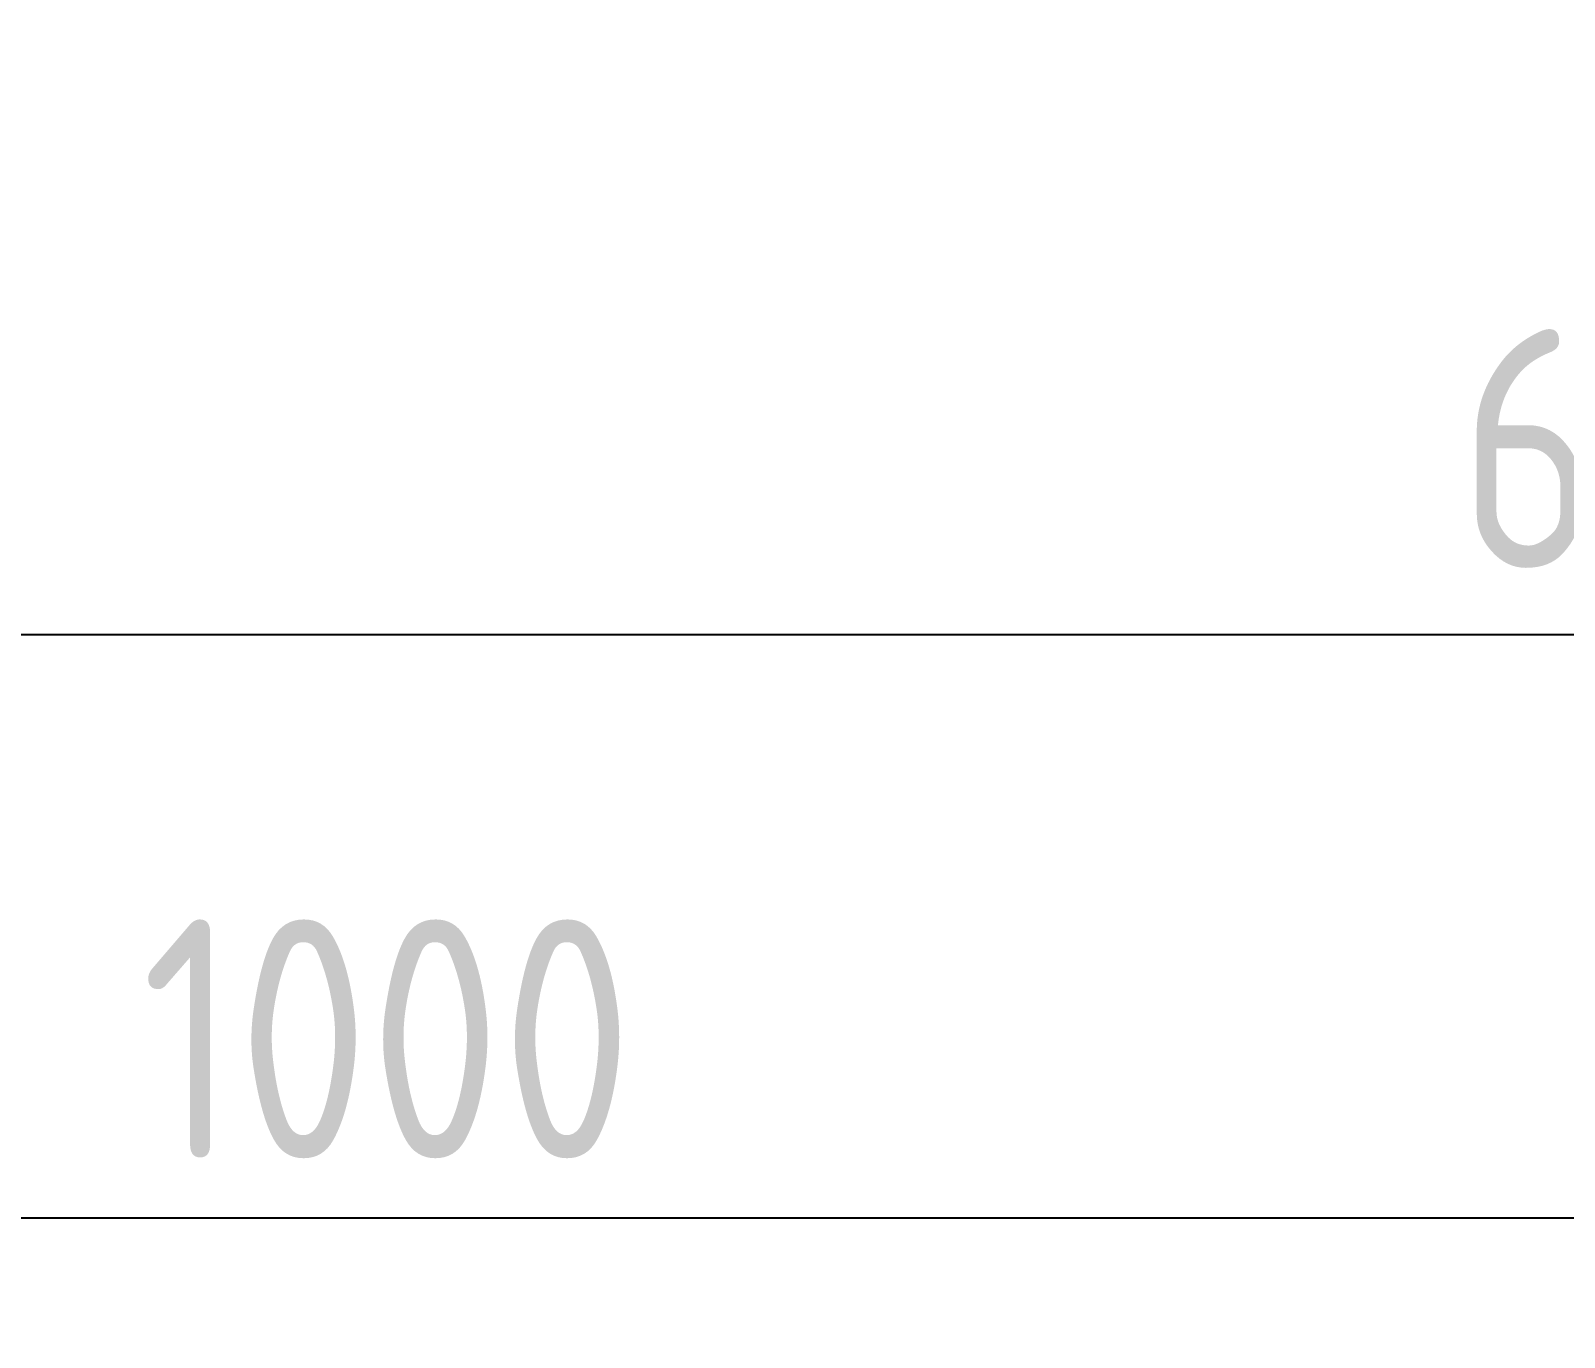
# Model space of a CAD drawing. Header units: millimetres. Extents: x 6914 to 9858, y -2771 to -210.
# Drawn here: x 7358.4 to 7599.3, y -2770.6 to -2565.4 of the extents above; entities that cross this region are included whole.
import ezdxf

# ---------------------------------------------------------------- set-up
doc = ezdxf.new("R2010")
doc.units = ezdxf.units.MM
doc.layers.add('РАЗМЕРЫ', color=7, linetype='Continuous', lineweight=25)
doc.styles.add('ГОСТ 2.304', font='CS_Gost2304.shx')
doc.dimstyles.new('СПДС', dxfattribs={"dimtxt": 2.5, "dimasz": 2.5, "dimexe": 1.25, "dimexo": 0.625, "dimtad": 1, "dimdec": 0, "dimtxsty": 'ГОСТ 2.304', "dimblk": 'ARCHTICK', "dimblk1": 'ARCHTICK', "dimblk2": 'ARCHTICK', "dimcen": 2.5, "dimdle": 2, "dimadec": 0, "dimazin": 2, "dimtfac": 0.75, "dimtdec": 4, "dimtmove": 1, "dimatfit": 3, "dimfxl": 1, "dimtfill": 1, "dimtolj": 1, "dimarcsym": 0})

# ---------------------------------------------------------------- blocks, each defined once
blk = doc.blocks.new('*D543')
at = {"layer": 'Defpoints', "color": 0}
for p in [(7314.41, -2560.26), (7914.41, -2560.26), (7914.41, -2660.26)]:
    blk.add_point(p, dxfattribs=at)
at = {"layer": 'РАЗМЕРЫ', "color": 0, "lineweight": -2}
for p, q in [((7314.41, -2569.63), (7314.41, -2679.01)), ((7914.41, -2569.63), (7914.41, -2679.01)), ((7351.91, -2660.26), (7876.91, -2660.26))]:
    blk.add_line(p, q, dxfattribs=at)
at = {"layer": 'РАЗМЕРЫ', "color": 0}
for points in [[(7351.91, -2654.01), (7351.91, -2666.51), (7314.41, -2660.26)], [(7876.91, -2666.51), (7876.91, -2654.01), (7914.41, -2660.26)]]:
    blk.add_solid(points, dxfattribs=at)
at = {"layer": 'РАЗМЕРЫ', "color": 0, "insert": (7614.41, -2631.05), "char_height": 37.5, "attachment_point": 5, "style": 'ГОСТ 2.304', "bg_fill": 3, "box_fill_scale": 1.1, "bg_fill_color": 256, "bg_fill_true_color": 13158600, "bg_fill_transparency": 0}
blk.add_mtext('\\A1;600', dxfattribs=at)
blk = doc.blocks.new('*D548')
at = {"layer": 'Defpoints', "color": 0}
for p in [(6914.41, -2560.25), (7914.41, -2560.26), (7914.41, -2751.88)]:
    blk.add_point(p, dxfattribs=at)
at = {"layer": 'РАЗМЕРЫ', "color": 0, "lineweight": -2}
for p, q in [((6914.41, -2569.63), (6914.41, -2770.63)), ((7914.41, -2569.63), (7914.41, -2770.63)), ((6951.91, -2751.88), (7876.91, -2751.88))]:
    blk.add_line(p, q, dxfattribs=at)
at = {"layer": 'РАЗМЕРЫ', "color": 0}
for points in [[(6951.91, -2745.63), (6951.91, -2758.13), (6914.41, -2751.88)], [(7876.91, -2758.13), (7876.91, -2745.63), (7914.41, -2751.88)]]:
    blk.add_solid(points, dxfattribs=at)
at = {"layer": 'РАЗМЕРЫ', "color": 0, "insert": (7414.41, -2723.76), "char_height": 37.5, "attachment_point": 5, "style": 'ГОСТ 2.304', "bg_fill": 3, "box_fill_scale": 1.1, "bg_fill_color": 256, "bg_fill_true_color": 13158600, "bg_fill_transparency": 0}
blk.add_mtext('\\A1;1000', dxfattribs=at)

msp = doc.modelspace()

# ---------------------------------------------------------------- dimensions: what is measured, and where the dimension line sits
at = {"layer": 'РАЗМЕРЫ'}
dim = msp.add_linear_dim(base=(7914.41, -2660.26), p1=(7314.41, -2560.26), p2=(7914.41, -2560.26), dimstyle='СПДС', override={"dimscale": 15, "dimlfac": 1, "dimtxsty": 'ГОСТ 2.304', "dimsah": 1, "dimtolj": 1}, dxfattribs=at)
dim.commit()
dim.dimension.update_dxf_attribs({"geometry": '*D543', "text_midpoint": (7614.41, -2631.05)})

# ---------------------------------------------------------------- next in the draw order: dimensions: what is measured, and where the dimension line sits
dim = msp.add_linear_dim(base=(7914.41, -2751.88), p1=(6914.41, -2560.25), p2=(7914.41, -2560.26), dimstyle='СПДС', override={"dimscale": 15, "dimlfac": 1, "dimtxsty": 'ГОСТ 2.304', "dimsah": 1, "dimtolj": 1}, dxfattribs=at)
dim.commit()
dim.dimension.update_dxf_attribs({"geometry": '*D548', "text_midpoint": (7414.41, -2723.76)})

doc.saveas('drawing.dxf')
